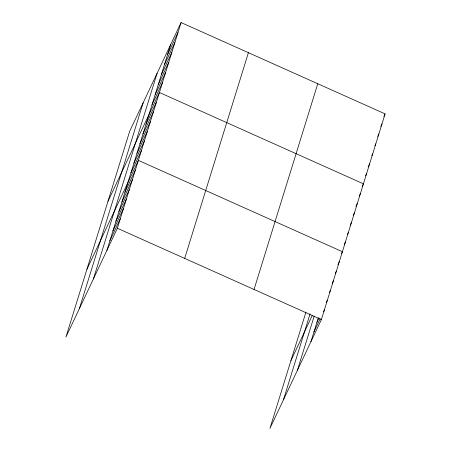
<?xml version="1.0" encoding="UTF-8"?>
<svg xmlns="http://www.w3.org/2000/svg" width="451" height="451" viewBox="0 0 451 451"><rect width="100%" height="100%" fill="white"/><g stroke="black" fill="none" stroke-linecap="round" stroke-linejoin="round"><path stroke-width="0.68" d="M79.432 308.495L143.159 102.783M93.374 279.006L157.095 73.299M106.904 250.384L170.625 44.677M181.082 22.55L129.629 131.404L65.908 337.117L117.361 228.262L181.082 22.55L385.092 113.883L321.371 319.596L269.918 428.45L305.964 312.075M184.685 258.4L248.405 52.688M254.048 289.452L317.769 83.745M283.442 399.828L310.079 313.84M297.384 370.339L314.206 316.033M310.914 341.717L318.321 317.797M167.53 54.667L177.987 32.54M164.435 64.656L174.892 42.535M161.34 74.652L171.797 52.525M158.245 84.641L168.702 62.514M155.15 94.631L165.607 72.51M152.055 104.626L162.512 82.499M107.964 201.349L159.417 92.489L363.427 183.828M145.955 124.313L156.412 102.191M142.95 134.015L153.413 111.887M139.945 143.711L150.409 121.584M136.946 153.408L147.404 131.28M133.941 163.104L144.399 140.983M130.937 172.801L141.394 150.679M86.936 269.23L138.389 160.376L342.399 251.709L341.503 253.609M124.927 192.199L135.385 170.072M121.922 201.896L132.38 179.774M118.917 211.592L129.381 189.471M115.918 221.294L126.376 199.167M112.913 230.991L123.371 208.864M109.909 240.687L120.366 218.56M383.897 116.414L385.092 113.883M380.802 126.404L381.997 123.873M377.707 136.394L378.902 133.868M374.911 145.758L375.807 143.858M371.816 155.747L372.712 153.853M368.123 167.005L369.617 163.843M365.626 175.732L366.522 173.832M362.232 186.353L363.128 184.459M359.227 196.05L360.422 193.524M355.924 206.383L357.423 203.221M353.223 215.448L354.418 212.917M350.218 225.145L351.414 222.614M347.512 234.21L348.409 232.316M344.209 244.538L345.404 242.012M290.946 360.563L312.312 315.356M337.9 264.568L339.394 261.405M335.194 273.633L336.39 271.107M332.195 283.329L333.39 280.804M329.489 292.395L330.386 290.5M316.923 322.324L319.015 317.899M326.186 302.728L327.381 300.197M313.919 332.021L320.193 318.744M323.48 311.793L324.376 309.899M117.361 228.262L321.371 319.596"/></g></svg>
